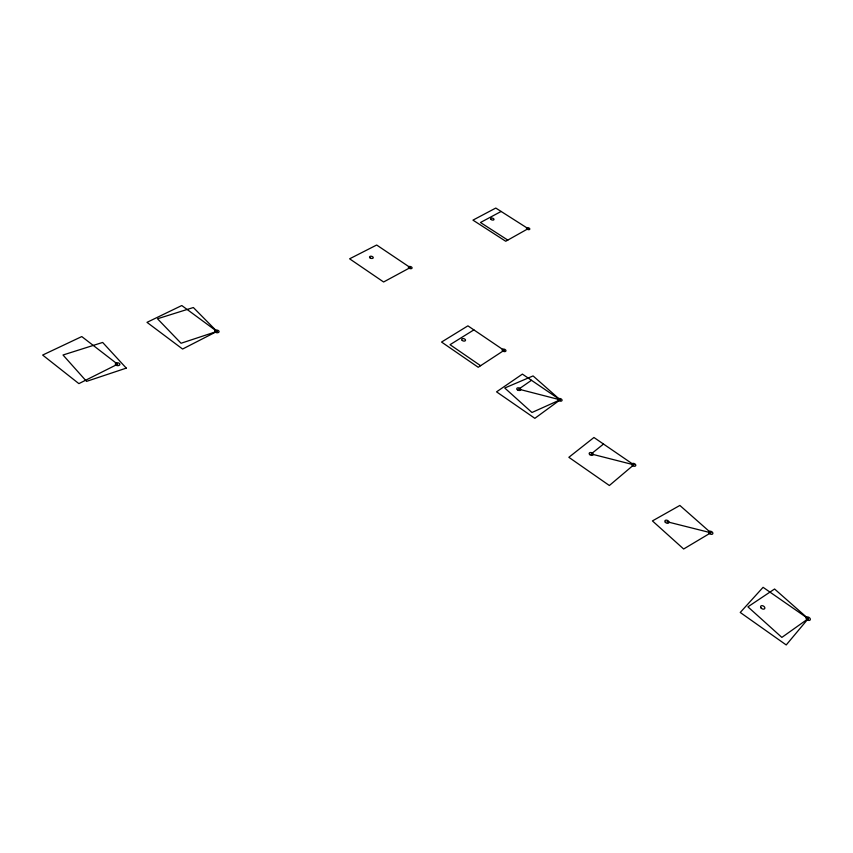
<?xml version="1.0" encoding="UTF-8"?>
<svg xmlns="http://www.w3.org/2000/svg" width="853" height="853" viewBox="0 0 853 853"><rect width="100%" height="100%" fill="white"/><g stroke="black" fill="none" stroke-linecap="round" stroke-linejoin="round"><path stroke-width="1.28" d="M633.811 464.81L609.362 485.506L568.855 457.304L593.944 437.493L633.811 464.81L591.182 453.956L603.508 444.05M560.144 399.822L534.852 418.333L496.553 391.847L522.399 374.115L560.144 399.822L531.963 412.5L504.752 388.008L533.072 375.928L560.144 399.822L518.731 389.149L531.462 380.289M473.884 329.887L450.043 344.697L480.602 365.702M710.837 532.773L683.648 549.001L652.428 520.916L679.862 505.445L710.837 532.773L666.929 521.716M501.137 211.459L480.474 222.505L507.802 240.098M808.217 618.681L786.221 644.943L740.244 612.465L763.083 587.322L808.217 618.681L781.86 637.404L747.91 606.846L774.577 589.007L808.217 618.681M504.059 350.348L478.213 367.27L441.555 342.053L467.913 325.846L504.059 350.348M528.146 228.657L505.722 241.26L472.957 220.138L495.785 208.057L528.146 228.657M410.25 267.586L383.605 281.991L349.613 258.811L376.674 245.024L410.25 267.586M216.95 331.412L182.585 349.037L146.993 322.349L181.774 305.534L216.95 331.412L181.06 343.258L157.496 318.766L193.354 307.528L216.95 331.412M117.597 364.22L78.881 383.626L42.65 355.061L81.771 336.572L117.597 364.22M126.276 368.123L86.548 381.376L63.015 355.008L102.659 342.448L126.276 368.123M215.564 332.286A2.143 1.322 8.6 0 0 219.04 331.86A2.143 1.322 8.6 0 0 216.257 330.09A2.143 1.322 8.6 0 0 215.564 332.286M116.2 365.287A2.292 1.439 5.1 0 0 119.857 364.54A2.292 1.439 5.1 0 0 116.722 362.834A2.292 1.439 5.1 0 0 116.2 365.287M409.045 268.205A1.887 1.077 14.5 0 0 412.063 268.098A1.887 1.077 14.5 0 0 409.653 266.435A1.887 1.077 14.5 0 0 409.045 268.205M370.149 257.969A1.898 1.077 13.5 0 0 373.209 257.873A1.898 1.077 13.5 0 0 370.82 256.209A1.898 1.077 13.5 0 0 370.149 257.969M806.426 619.043A2.324 1.503 31 0 0 810.126 619.992A2.324 1.503 31 0 0 808.079 617.007A2.324 1.503 31 0 0 806.426 619.043M761.015 607.922A2.314 1.525 29.7 0 0 764.704 608.594A2.314 1.525 29.7 0 0 762.443 605.694A2.314 1.525 29.7 0 0 761.015 607.922M709.291 533.36A2.186 1.418 26.4 0 0 712.788 533.765A2.186 1.418 26.4 0 0 710.432 531.195A2.186 1.418 26.4 0 0 709.291 533.36M665.34 522.303A2.186 1.429 25 0 0 668.88 522.718A2.186 1.429 25 0 0 666.577 520.149A2.186 1.429 25 0 0 665.34 522.303M632.382 465.461A2.101 1.333 22.8 0 0 635.741 465.642A2.101 1.333 22.8 0 0 633.31 463.35A2.101 1.333 22.8 0 0 632.382 465.461M589.711 454.596A2.101 1.343 21.4 0 0 593.102 454.777A2.101 1.343 21.4 0 0 590.724 452.495A2.101 1.343 21.4 0 0 589.711 454.596M558.694 400.388A2.015 1.248 19.7 0 0 561.988 400.611A2.015 1.248 19.7 0 0 559.728 398.468A2.015 1.248 19.7 0 0 558.694 400.388M517.387 389.832A2.026 1.258 18.3 0 0 520.639 389.821A2.026 1.258 18.3 0 0 518.176 387.795A2.026 1.258 18.3 0 0 517.387 389.832M462.241 340.454A1.973 1.194 16.3 0 0 465.461 340.486A1.973 1.194 16.3 0 0 463.104 338.566A1.973 1.194 16.3 0 0 462.241 340.454M502.737 350.967A1.962 1.184 17.6 0 0 505.914 350.999A1.962 1.184 17.6 0 0 503.526 349.069A1.962 1.184 17.6 0 0 502.737 350.967M526.994 229.105A1.749 0.938 17.3 0 0 529.788 229.222A1.749 0.938 17.3 0 0 527.655 227.623A1.749 0.938 17.3 0 0 526.994 229.105M491.115 219.509A1.749 0.938 16.5 0 0 493.951 219.637A1.749 0.938 16.5 0 0 491.84 218.037A1.749 0.938 16.5 0 0 491.115 219.509"/></g></svg>
